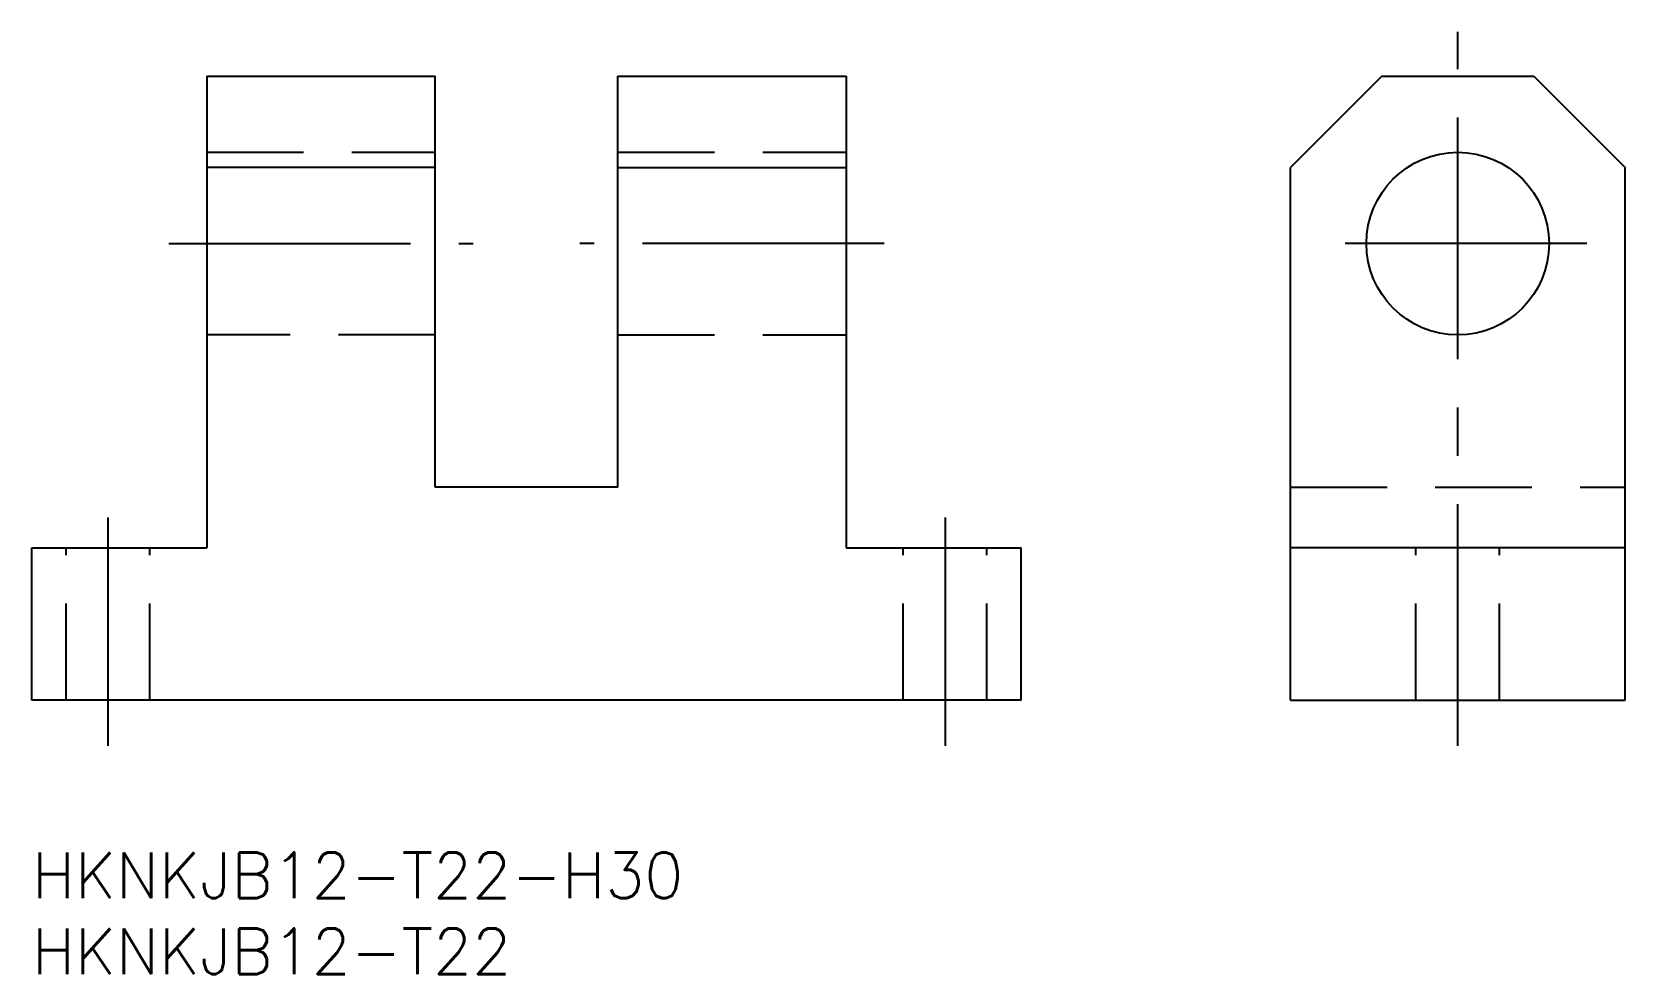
# Model space of a CAD drawing. Extents: x 0 to 105, y -8 to 54.
import ezdxf

# ---------------------------------------------------------------- set-up
doc = ezdxf.new("R2010")
doc.units = 0
doc.header["$LTSCALE"] = 0.5
doc.linetypes.add('CENTER', pattern=[50.8, 31.75, -6.35, 6.35, -6.35])
doc.linetypes.add('DASHED', pattern=[19.05, 12.7, -6.35])
for name, color, linetype in [('MSM_CENTER', 1, 'CENTER'), ('MSM_CONTINUOUS', 7, 'CONTINUOUS'), ('MSM_DASHED', 4, 'DASHED'), ('MSM_PART_NUMBER', 7, 'CONTINUOUS')]:
    doc.layers.add(name, color=color, linetype=linetype)
doc.styles.get("Standard").update_dxf_attribs({"font": 'txt.shx', "height": 3, "bigfont": 'bigfont.shx'})

# ---------------------------------------------------------------- blocks, each defined once
blk = doc.blocks.new('*U7')
at = {"layer": 'MSM_PART_NUMBER'}
blk.add_text('HKNKJB12-T22-H30', height=3, dxfattribs=at).set_placement((0, -3))
blk = doc.blocks.new('*U8')
at = {"layer": 'MSM_PART_NUMBER'}
blk.add_text('HKNKJB12-T22', height=3, dxfattribs=at).set_placement((0, -8))

msp = doc.modelspace()

# ---------------------------------------------------------------- linework, layer by layer
at = {"layer": 'MSM_CENTER'}
for p, q in [((93.69, 7), (93.69, 53.91)), ((9, 40), (29, 40)), ((56, 40), (36, 40)), ((102.16, 40), (85.21, 40)), ((5, 22), (5, 7)), ((60, 22), (60, 7))]:
    msp.add_line(p, q, dxfattribs=at)
at = {"layer": 'MSM_CONTINUOUS'}
for p, q in [((11.5, 51), (11.5, 20)), ((11.5, 51), (26.5, 51)), ((26.5, 24), (26.5, 51)), ((38.5, 24), (38.5, 51)), ((38.5, 51), (53.5, 51)), ((53.5, 51), (53.5, 20)), ((88.69, 51), (82.69, 45)), ((88.69, 51), (98.69, 51)), ((98.69, 51), (104.69, 45)), ((26.5, 45), (11.5, 45)), ((38.5, 45), (53.5, 45)), ((82.69, 10), (82.69, 45)), ((104.69, 10), (104.69, 45)), ((38.5, 24), (26.5, 24)), ((0, 10), (0, 20)), ((0, 20), (11.5, 20)), ((53.5, 20), (65, 20)), ((65, 10), (65, 20)), ((104.69, 20), (82.69, 20)), ((65, 10), (0, 10)), ((82.69, 10), (104.69, 10))]:
    msp.add_line(p, q, dxfattribs=at)
msp.add_circle((93.69, 40), 6, dxfattribs=at)
at = {"layer": 'MSM_DASHED'}
for p, q in [((11.5, 46), (26.5, 46)), ((38.5, 46), (53.5, 46)), ((26.5, 34), (11.5, 34)), ((38.5, 34), (53.5, 34)), ((82.69, 24), (104.69, 24)), ((2.25, 10), (2.25, 20)), ((7.75, 10), (7.75, 20)), ((57.25, 10), (57.25, 20)), ((62.75, 10), (62.75, 20)), ((90.94, 10), (90.94, 20)), ((96.44, 10), (96.44, 20))]:
    msp.add_line(p, q, dxfattribs=at)

# ---------------------------------------------------------------- block references
at = {"layer": 'MSM_CONTINUOUS'}
for name in ['*U7', '*U8']:
    msp.add_blockref(name, (0, 0), dxfattribs=at)

doc.saveas('drawing.dxf')
